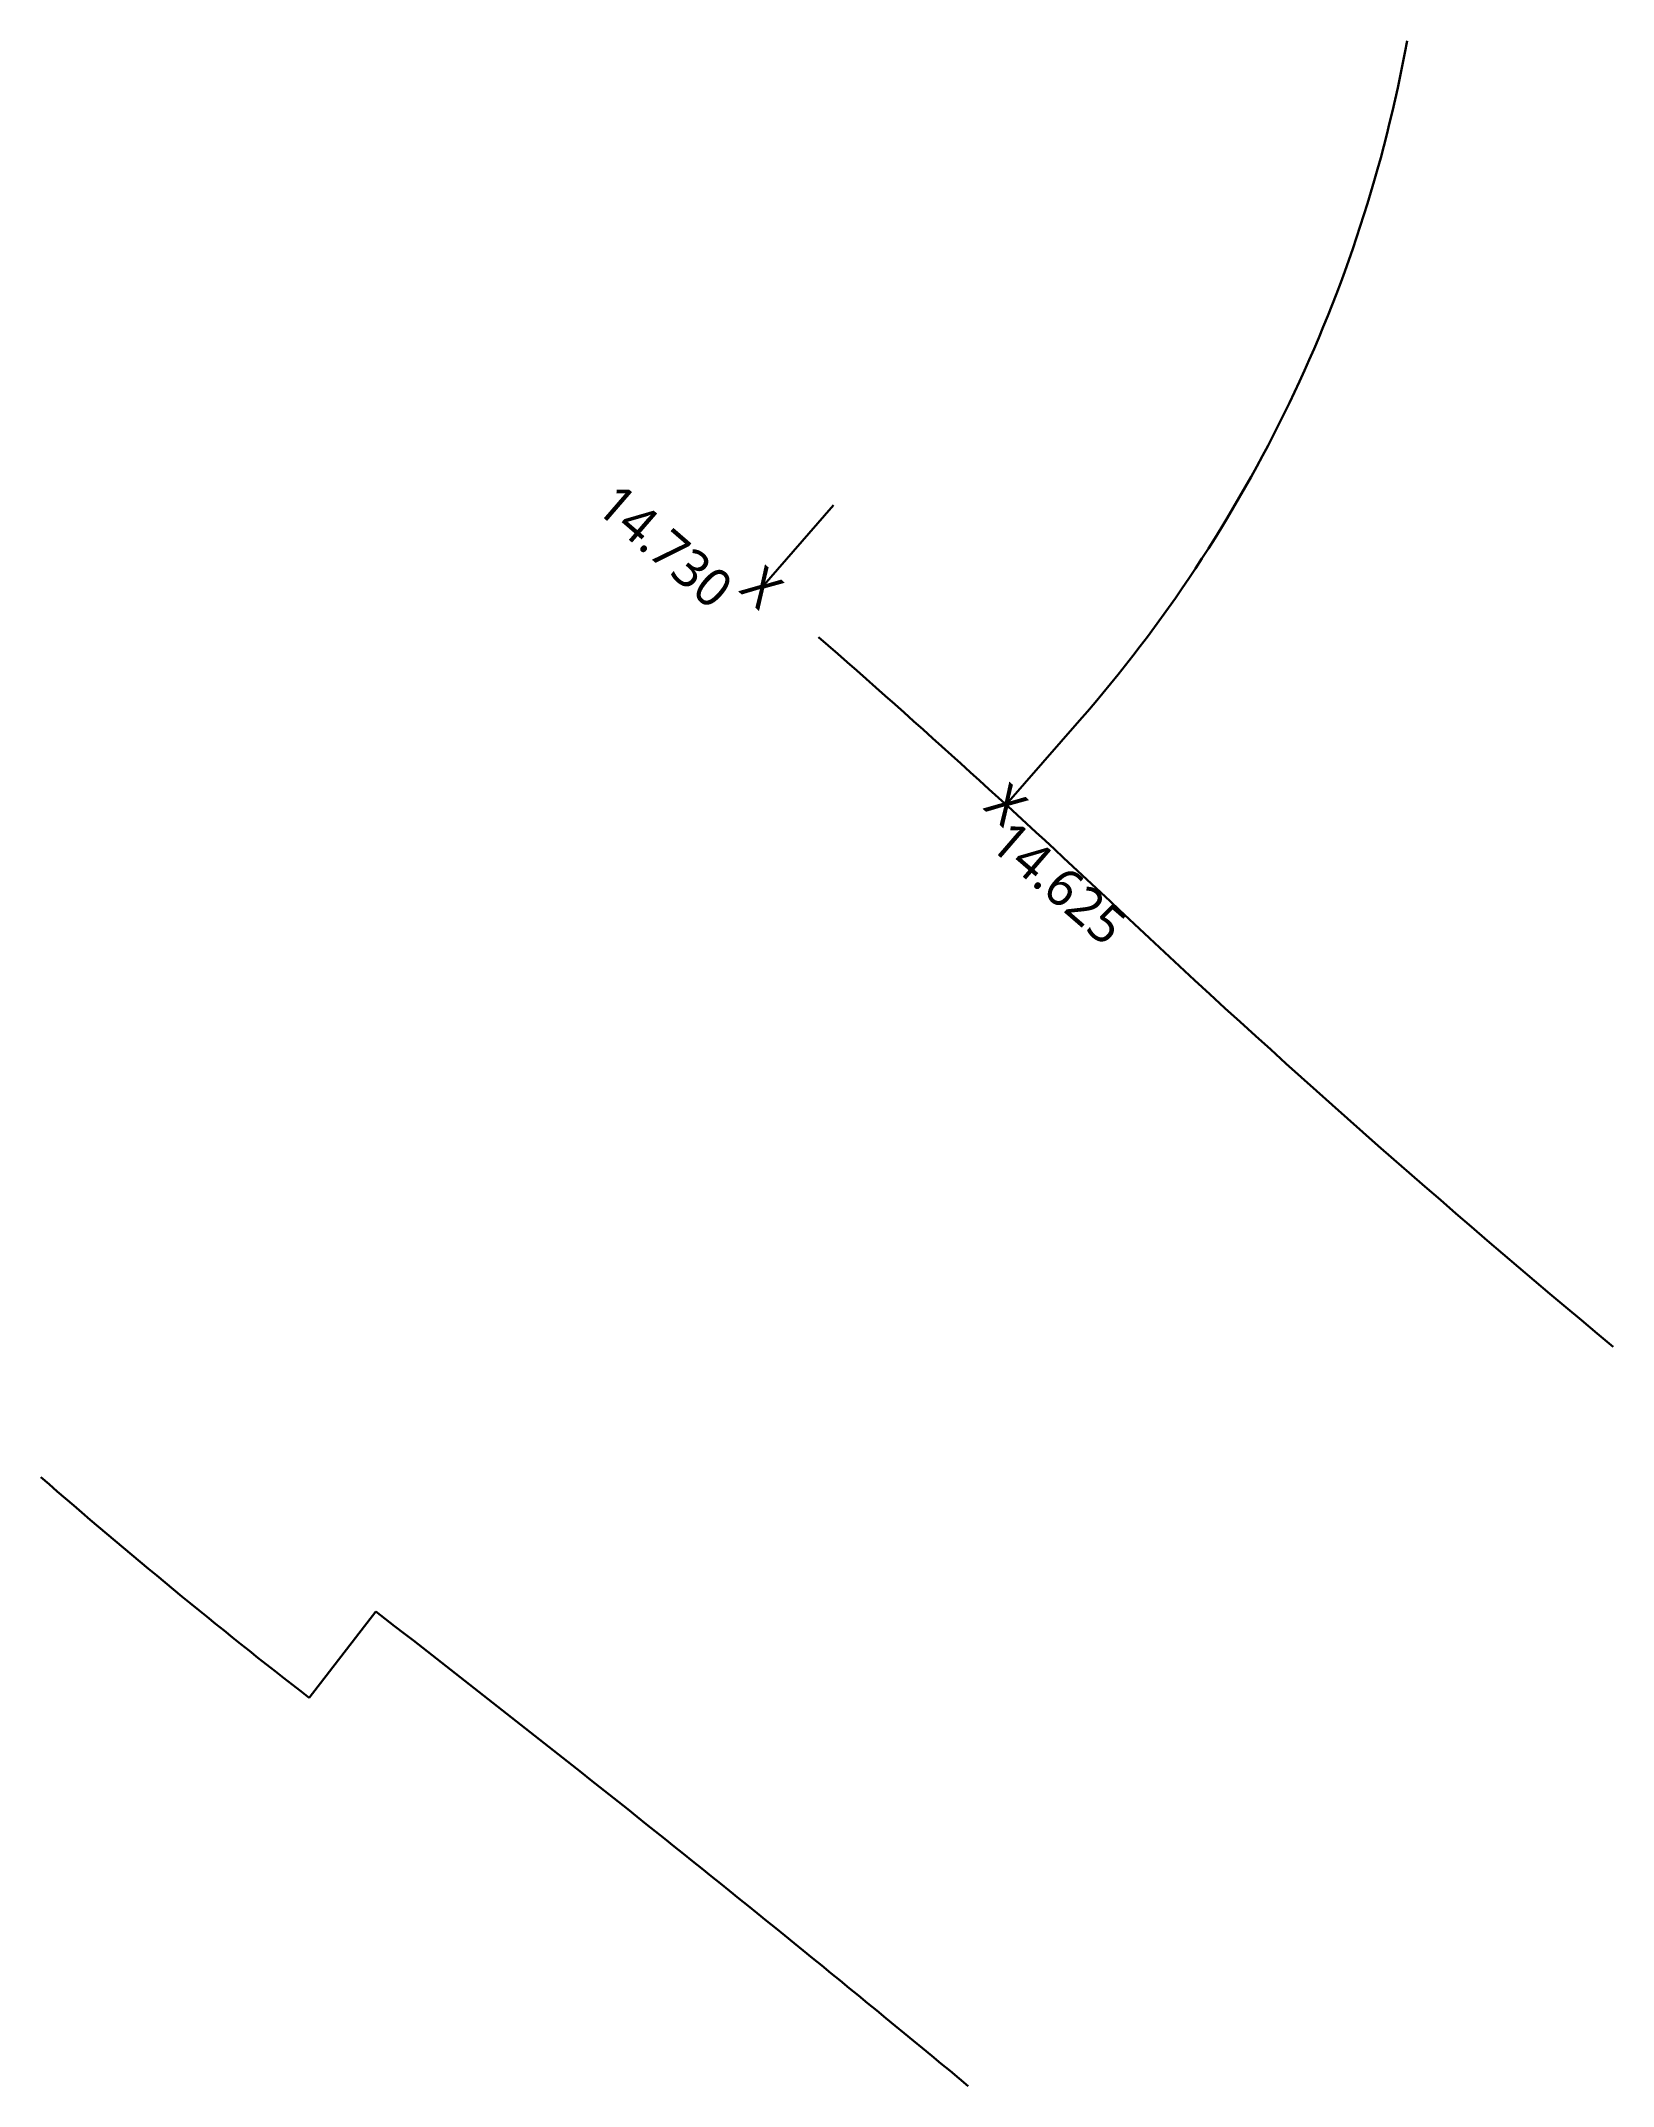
# Model space of a CAD drawing. Header units: metres. Extents: x 509194 to 509267, y 319500 to 319710.
# Drawn here: x 509212.1 to 509226.53, y 319500.43 to 319519.2 of the extents above.
import ezdxf
from ezdxf.enums import TextEntityAlignment as Align

# ---------------------------------------------------------------- set-up
doc = ezdxf.new("R2010")
doc.units = ezdxf.units.M
doc.layers.add('5_E-Spot Levels', color=7, linetype='Continuous', lineweight=0)
doc.layers.add('5_R-Footpath', color=254, linetype='Continuous', lineweight=30)
doc.styles.add('Style-Trebuchet MS', font='trebuc.ttf')

msp = doc.modelspace()

# ---------------------------------------------------------------- linework, layer by layer
at = {"layer": '5_R-Footpath'}
for p, q in [((509218.719, 319514.182), (509219.378, 319514.935)), ((509220.961, 319512.188), (509221.636, 319512.96)), ((509214.566, 319503.993), (509215.178, 319504.784))]:
    msp.add_line(p, q, dxfattribs=at)
for centre, radius, start, end in [((509211.85, 319521.517), 13, 318.8338, 349.7132), ((509246.991, 319545.917), 53, 228.8338, 232.2816), ((509089.457, 319342.228), 205.5, 50.33962, 52.28159)]:
    msp.add_arc(centre, radius, start, end, dxfattribs=at)
at = {"layer": '5_R-Footpath', "extrusion": (0, 0, -1)}
for centre, radius, start, end in [((-509152.1, 319436.94), 102, 131.1662, 133.25881), ((-509289.159, 319582.593), 98, 309.72066, 313.25881)]:
    msp.add_arc(centre, radius, start, end, dxfattribs=at)

# ---------------------------------------------------------------- texts
at = {"layer": '5_E-Spot Levels', "style": 'Style-Trebuchet MS'}
for s, rotation, p in [('14.730', 319.1804, (509217.831, 319514.563)), ('14.730', 319.1804, (509217.831, 319514.563)), ('14.730', 319.1804, (509217.831, 319514.563)), ('14.730', 319.1804, (509217.831, 319514.563)), ('X', 316.4863, (509218.719, 319514.182)), ('X', 316.4863, (509218.719, 319514.182)), ('X', 316.4863, (509218.719, 319514.182)), ('X', 316.4863, (509218.719, 319514.182)), ('X', 316.4863, (509220.961, 319512.188)), ('X', 316.4863, (509220.961, 319512.188)), ('X', 316.4863, (509220.961, 319512.188)), ('X', 316.4863, (509220.961, 319512.188)), ('14.625', 319.1804, (509221.446, 319511.472)), ('14.625', 319.1804, (509221.446, 319511.472)), ('14.625', 319.1804, (509221.446, 319511.472)), ('14.625', 319.1804, (509221.446, 319511.472))]:
    msp.add_text(s, height=0.35, rotation=rotation, dxfattribs=at).set_placement(p, align=Align.MIDDLE_CENTER)

doc.saveas('drawing.dxf')
